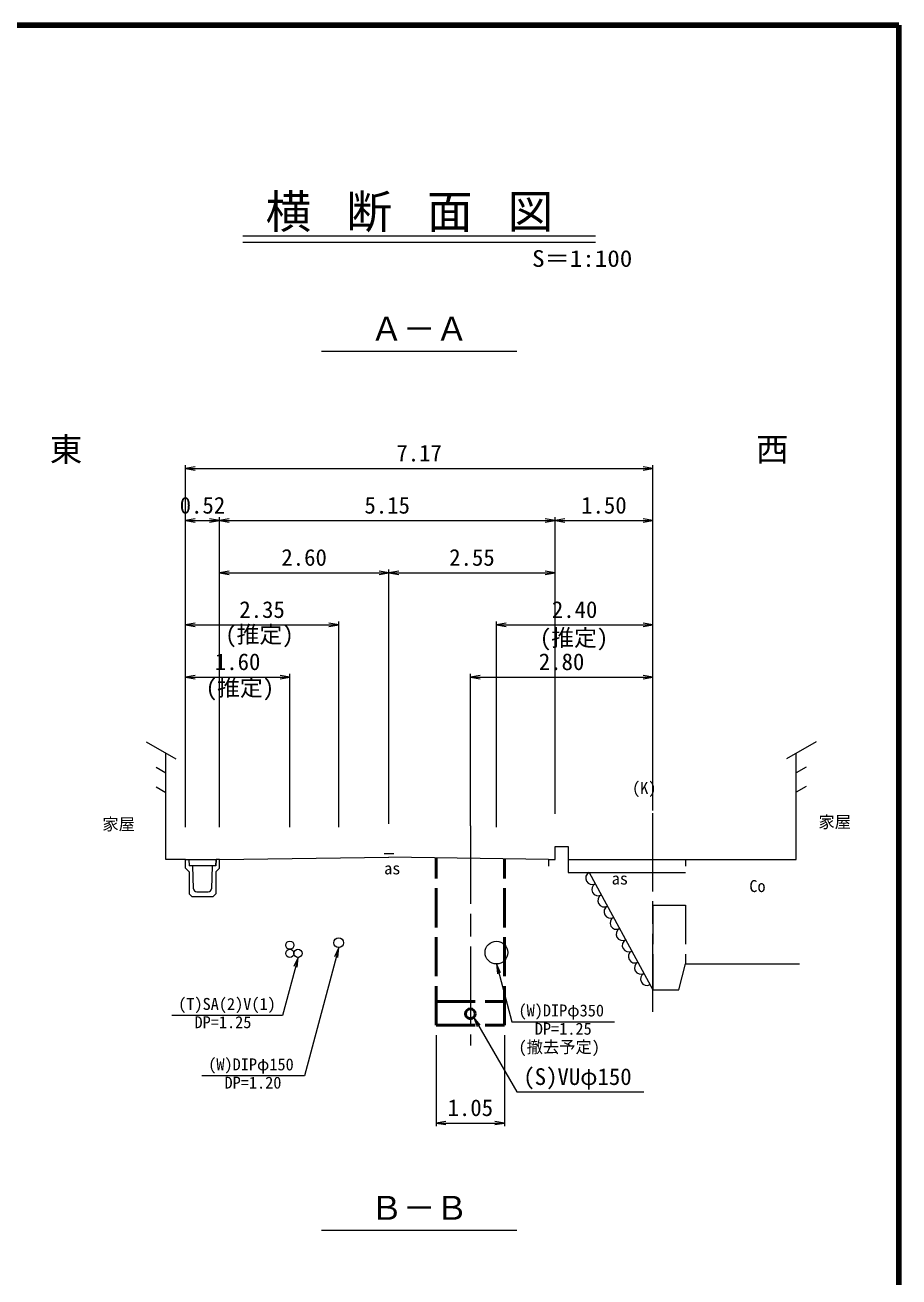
# Model space of a CAD drawing. Units: millimetres on the paper, with parts at other scales. Extents: x 20 to 1662, y 20 to 574.
# Drawn here: x 686.9 to 821, y 382 to 574 of the extents above; entities that cross this region are included whole.
import ezdxf
from ezdxf.enums import TextEntityAlignment as Align

# ---------------------------------------------------------------- set-up
doc = ezdxf.new("R2010")
doc.units = ezdxf.units.MM
doc.linetypes.add('CHAIN', pattern=[18.5, 12, -1.5, 3.5, -1.5])
doc.linetypes.add('DASHED', pattern=[7.5, 6, -1.5])
for name, color, linetype, lineweight in [('D-BGD', 8, 'Continuous', 13), ('D-BGD-HTXT', 7, 'Continuous', 13), ('D-BMK', 2, 'CHAIN', 13), ('D-STR', 1, 'Continuous', 50), ('D-STR-DIM', 7, 'Continuous', 13), ('D-STR-HTXT', 7, 'Continuous', 13), ('D-TTL', 2, 'Continuous', 140)]:
    doc.layers.add(name, color=color, linetype=linetype, lineweight=lineweight)
doc.styles.add('ＭＳ ゴシック', font='')
doc.styles.get('ＭＳ ゴシック').set_extended_font_data('MS Gothic')

# ---------------------------------------------------------------- blocks, each defined once
blk = doc.blocks.new('open_arrow')
at = {"color": 0, "linetype": 'Continuous', "lineweight": -2}
blk.add_lwpolyline([(7.5, 1.25), (0, 0), (7.5, -1.25)], dxfattribs=at)

msp = doc.modelspace()

# ---------------------------------------------------------------- linework, layer by layer
at = {"layer": 'D-BGD'}
for p, q in [((705.502, 464.06), (710.035, 461.442)), ((808.281, 464.082), (803.747, 461.465)), ((708.541, 446), (708.541, 462.305)), ((805.241, 446.022), (805.241, 462.327)), ((707.021, 460.182), (708.541, 459.305)), ((806.761, 460.205), (805.241, 459.327)), ((707.021, 457.182), (708.541, 456.305)), ((806.761, 457.205), (805.241, 456.327)), ((768.241, 446.022), (768.241, 448.022)), ((768.241, 448.022), (770.241, 448.022)), ((770.241, 448.022), (770.241, 444.022)), ((711.541, 446), (708.541, 446)), ((711.541, 446), (712.041, 446)), ((711.541, 444.7), (711.541, 446)), ((712.041, 446), (712.091, 445.05)), ((712.081, 445.95), (712.131, 446)), ((712.131, 445.05), (712.081, 445.95)), ((712.131, 446), (716.151, 446)), ((716.151, 446), (716.201, 445.95)), ((716.201, 445.95), (716.151, 445.05)), ((716.241, 446), (716.191, 445.05)), ((716.741, 446), (716.241, 446)), ((716.741, 446), (742.741, 446.39)), ((716.741, 444.7), (716.741, 446)), ((743.491, 446.89), (741.991, 446.89)), ((767.241, 446.022), (742.741, 446.39)), ((767.241, 446.022), (767.241, 445.022)), ((767.241, 446.022), (768.241, 446.022)), ((770.241, 446.022), (805.241, 446.022)), ((788.241, 446.022), (788.241, 445.022)), ((711.541, 444.7), (712.091, 444.15)), ((716.191, 445.05), (712.091, 445.05)), ((712.091, 444.15), (712.091, 440.75)), ((712.773, 441.531), (712.641, 445.05)), ((715.641, 445.05), (715.509, 441.531)), ((716.741, 444.7), (716.19, 444.149)), ((716.19, 444.149), (716.19, 440.749)), ((770.241, 444.022), (788.241, 444.022)), ((773.444, 444.022), (783.241, 426.022)), ((712.091, 440.75), (712.491, 440.35)), ((712.491, 440.35), (715.791, 440.35)), ((713.273, 441.05), (715.01, 441.05)), ((715.791, 440.35), (716.19, 440.749)), ((787.241, 426.022), (788.241, 430.022)), ((788.241, 430.022), (805.741, 430.022)), ((783.241, 426.022), (787.241, 426.022))]:
    msp.add_line(p, q, dxfattribs=at)
at = {"layer": 'D-BGD', "linetype": 'CHAIN'}
msp.add_line((783.241, 422.636), (783.241, 456.022), dxfattribs=at)
at = {"layer": 'D-BGD', "linetype": 'DASHED'}
for p, q in [((783.241, 439.022), (783.241, 426.022)), ((783.241, 439.022), (788.241, 439.022)), ((788.241, 439.022), (788.241, 430.022))]:
    msp.add_line(p, q, dxfattribs=at)
at = {"layer": 'D-BGD'}
for centre, radius in [((735.041, 433.25), 0.75), ((727.541, 432.875), 0.625), ((727.541, 431.625), 0.625), ((728.791, 431.625), 0.625), ((759.241, 431.75), 1.75)]:
    msp.add_circle(centre, radius, dxfattribs=at)
for centre, radius, start, end in [((773.912, 443.163), 0.979, 118.55859, 298.55859), ((774.848, 441.443), 0.979, 118.55859, 298.55859), ((713.273, 441.55), 0.5, 181.90999, 270), ((715.01, 441.55), 0.5, 270, 358.09), ((775.784, 439.724), 0.979, 118.55859, 298.55859), ((776.72, 438.005), 0.979, 118.55859, 298.55859), ((777.656, 436.285), 0.979, 118.55859, 298.55859), ((778.591, 434.566), 0.979, 118.55859, 298.55859), ((779.527, 432.847), 0.979, 118.55859, 298.55859), ((780.463, 431.127), 0.979, 118.55859, 298.55859), ((781.399, 429.408), 0.979, 118.55859, 298.55859), ((782.335, 427.688), 0.979, 118.55859, 298.55859)]:
    msp.add_arc(centre, radius, start, end, dxfattribs=at)
at = {"layer": 'D-BGD-HTXT'}
for p, q in [((732.391, 524), (762.391, 524)), ((735.041, 432.5), (729.771, 412.832)), ((728.801, 431), (726.416, 422.1)), ((759.241, 430), (761.626, 421.1)), ((726.416, 422.1), (709.416, 422.1)), ((761.626, 421.1), (777.376, 421.1)), ((729.771, 412.832), (714.021, 412.832)), ((732.391, 389.16), (762.391, 389.16))]:
    msp.add_line(p, q, dxfattribs=at)
at = {"layer": 'D-BGD-HTXT', "lineweight": 18}
for p, q in [((735.041, 432.5), (735.015, 432.403)), ((728.801, 431), (728.775, 430.903)), ((759.241, 430), (759.267, 429.903))]:
    msp.add_line(p, q, dxfattribs=at)
at = {"layer": 'D-BMK'}
msp.add_line((755.241, 451.202), (755.241, 417.491), dxfattribs=at)
at = {"layer": 'D-STR', "linetype": 'DASHED'}
for p, q in [((749.991, 420.603), (749.991, 446.281)), ((760.491, 420.603), (760.491, 446.124)), ((749.991, 424.252), (760.491, 424.252)), ((749.991, 420.603), (760.491, 420.603))]:
    msp.add_line(p, q, dxfattribs=at)
at = {"layer": 'D-STR'}
msp.add_circle((755.241, 422.353), 0.75, dxfattribs=at)
at = {"layer": 'D-STR-DIM'}
for p, q in [((711.541, 451), (711.541, 506.5)), ((711.541, 506), (783.241, 506)), ((711.541, 506), (711.641, 506)), ((783.241, 506), (783.141, 506)), ((783.241, 463.007), (783.241, 506.5)), ((711.541, 451), (711.541, 498.5)), ((711.541, 498), (716.741, 498)), ((711.541, 498), (711.641, 498)), ((716.741, 498), (716.641, 498)), ((716.741, 451), (716.741, 498.5)), ((716.741, 451), (716.741, 498.5)), ((716.741, 498), (768.241, 498)), ((716.741, 498), (716.841, 498)), ((768.241, 498), (768.141, 498)), ((768.241, 453), (768.241, 498.5)), ((768.241, 453), (768.241, 498.5)), ((768.241, 498), (783.241, 498)), ((768.241, 498), (768.341, 498)), ((783.241, 498), (783.141, 498)), ((783.241, 463.007), (783.241, 498.5)), ((716.741, 451), (716.741, 490.5)), ((716.741, 490), (742.741, 490)), ((716.741, 490), (716.841, 490)), ((742.741, 490), (742.641, 490)), ((742.741, 451.5), (742.741, 490.5)), ((742.741, 451.5), (742.741, 490.5)), ((742.741, 490), (768.241, 490)), ((742.741, 490), (742.841, 490)), ((768.241, 490), (768.141, 490)), ((768.241, 453), (768.241, 490.5)), ((711.541, 451), (711.541, 482.5)), ((711.541, 482), (735.041, 482)), ((711.541, 482), (711.641, 482)), ((735.041, 482), (734.941, 482)), ((735.041, 451), (735.041, 482.5)), ((759.241, 451), (759.241, 482.5)), ((759.241, 482), (783.241, 482)), ((759.241, 482), (759.341, 482)), ((783.241, 482), (783.141, 482)), ((783.241, 463.007), (783.241, 482.5)), ((711.541, 451), (711.541, 474.5)), ((727.541, 451), (727.541, 474.5)), ((755.241, 451.202), (755.241, 474.5)), ((783.241, 453.522), (783.241, 474.5)), ((711.541, 474), (727.541, 474)), ((711.541, 474), (711.641, 474)), ((727.541, 474), (727.441, 474)), ((755.241, 474), (783.241, 474)), ((755.241, 474), (755.341, 474)), ((783.241, 474), (783.141, 474)), ((749.991, 419.103), (749.991, 405.103)), ((760.491, 419.103), (760.491, 405.103)), ((749.991, 405.603), (760.491, 405.603)), ((749.991, 405.603), (750.091, 405.603)), ((760.491, 405.603), (760.391, 405.603))]:
    msp.add_line(p, q, dxfattribs=at)
at = {"layer": 'D-STR-HTXT'}
for p, q in [((774.454, 541.633), (720.329, 541.633)), ((774.454, 540.633), (720.329, 540.633)), ((755.76, 421.811), (762.366, 410.368)), ((762.366, 410.368), (781.866, 410.368))]:
    msp.add_line(p, q, dxfattribs=at)
at = {"layer": 'D-STR-HTXT', "lineweight": 18}
msp.add_line((755.76, 421.811), (755.81, 421.724), dxfattribs=at)
at = {"layer": 'D-TTL'}
for p, q in [((821, 574), (20, 574)), ((20, 574), (821, 574)), ((821, 20), (821, 574)), ((821, 574), (821, 20))]:
    msp.add_line(p, q, dxfattribs=at)

# ---------------------------------------------------------------- block references
at = {"layer": 'D-BGD-HTXT', "lineweight": 18, "xscale": 0.2, "yscale": 0.2}
for p, rotation in [((735.041, 432.5), 255), ((728.801, 431), 255), ((759.241, 430), 285)]:
    msp.add_blockref('open_arrow', p, dxfattribs=dict(at, rotation=rotation))
at = {"layer": 'D-STR-DIM', "xscale": 0.2, "yscale": 0.2}
for p in [(711.541, 506), (711.541, 498), (716.741, 498), (768.241, 498), (716.741, 490), (742.741, 490), (711.541, 482), (759.241, 482), (711.541, 474), (755.241, 474), (749.991, 405.603)]:
    msp.add_blockref('open_arrow', p, dxfattribs=at)
at = {"layer": 'D-STR-DIM', "xscale": 0.2, "yscale": 0.2, "rotation": 180}
for p in [(783.241, 506), (716.741, 498), (768.241, 498), (783.241, 498), (742.741, 490), (768.241, 490), (735.041, 482), (783.241, 482), (727.541, 474), (783.241, 474), (760.491, 405.603)]:
    msp.add_blockref('open_arrow', p, dxfattribs=at)
at = {"layer": 'D-STR-HTXT', "lineweight": 18, "xscale": 0.2, "yscale": 0.2, "rotation": 300}
msp.add_blockref('open_arrow', (755.76, 421.811), dxfattribs=at)

# ---------------------------------------------------------------- texts
at = {"layer": 'D-BGD', "style": 'ＭＳ ゴシック'}
for s, p in [('(K)', (780.048, 455.53)), ('家屋', (698.773, 449.968)), ('家屋', (808.641, 450.309)), ('as', (742.01, 443.192)), ('as', (776.928, 441.635)), ('Co', (798.041, 440.478))]:
    msp.add_text(s, height=1.833, dxfattribs=at).set_placement(p, align=Align.BOTTOM_LEFT)
at = {"layer": 'D-BGD-HTXT', "style": 'ＭＳ ゴシック'}
for s, height, p in [('Ａ－Ａ', 3.666, (739.891, 524.5)), ('東', 3.666, (690.703, 506)), ('西', 3.666, (799.079, 506)), ('(T)SA(2)V(1)', 1.833, (710.416, 422.4)), ('(W)DIPφ350', 1.833, (762.626, 421.4)), ('\u3000DP=1.25', 1.833, (710.416, 419.6)), ('\u3000DP=1.25', 1.833, (762.626, 418.6)), ('(撤去予定)', 1.833, (762.626, 415.8)), ('(W)DIPφ150', 1.833, (715.021, 413.132)), ('\u3000DP=1.20', 1.833, (715.021, 410.332)), ('Ｂ－Ｂ', 3.666, (739.891, 389.66))]:
    msp.add_text(s, height=height, dxfattribs=at).set_placement(p, align=Align.BOTTOM_LEFT)
at = {"layer": 'D-STR-DIM', "style": 'ＭＳ ゴシック'}
for s, p in [('7.17', (743.891, 506.3)), ('0.52', (710.641, 498.3)), ('5.15', (738.991, 498.3)), ('1.50', (772.241, 498.3)), ('2.60', (726.241, 490.3)), ('2.55', (751.991, 490.3)), ('2.35', (719.791, 482.3)), ('2.40', (767.741, 482.3)), ('(推定)', (717.635, 478.471)), ('(推定)', (765.898, 477.982)), ('1.60', (716.041, 474.3)), ('2.80', (765.741, 474.3)), ('(推定)', (714.639, 470.335)), ('1.05', (751.741, 405.902))]:
    msp.add_text(s, height=2.566, dxfattribs=at).set_placement(p, align=Align.BOTTOM_LEFT)
at = {"layer": 'D-STR-HTXT', "style": 'ＭＳ ゴシック', "width": 1.1}
msp.add_text('S＝1:100', height=2.566, dxfattribs=at).set_placement((764.715, 536.14), align=Align.BOTTOM_LEFT)
at = {"layer": 'D-STR-HTXT', "style": 'ＭＳ ゴシック'}
msp.add_text('(S)VUφ150', height=2.566, dxfattribs=at).set_placement((763.366, 410.668), align=Align.BOTTOM_LEFT)
at = {"layer": 'D-STR-HTXT', "insert": (723.826, 542.205), "char_height": 5.132, "attachment_point": 7, "style": 'ＭＳ ゴシック'}
msp.add_mtext('\\T1.18;横\\~断\\~面\\~図', dxfattribs=at)

doc.saveas('drawing.dxf')
